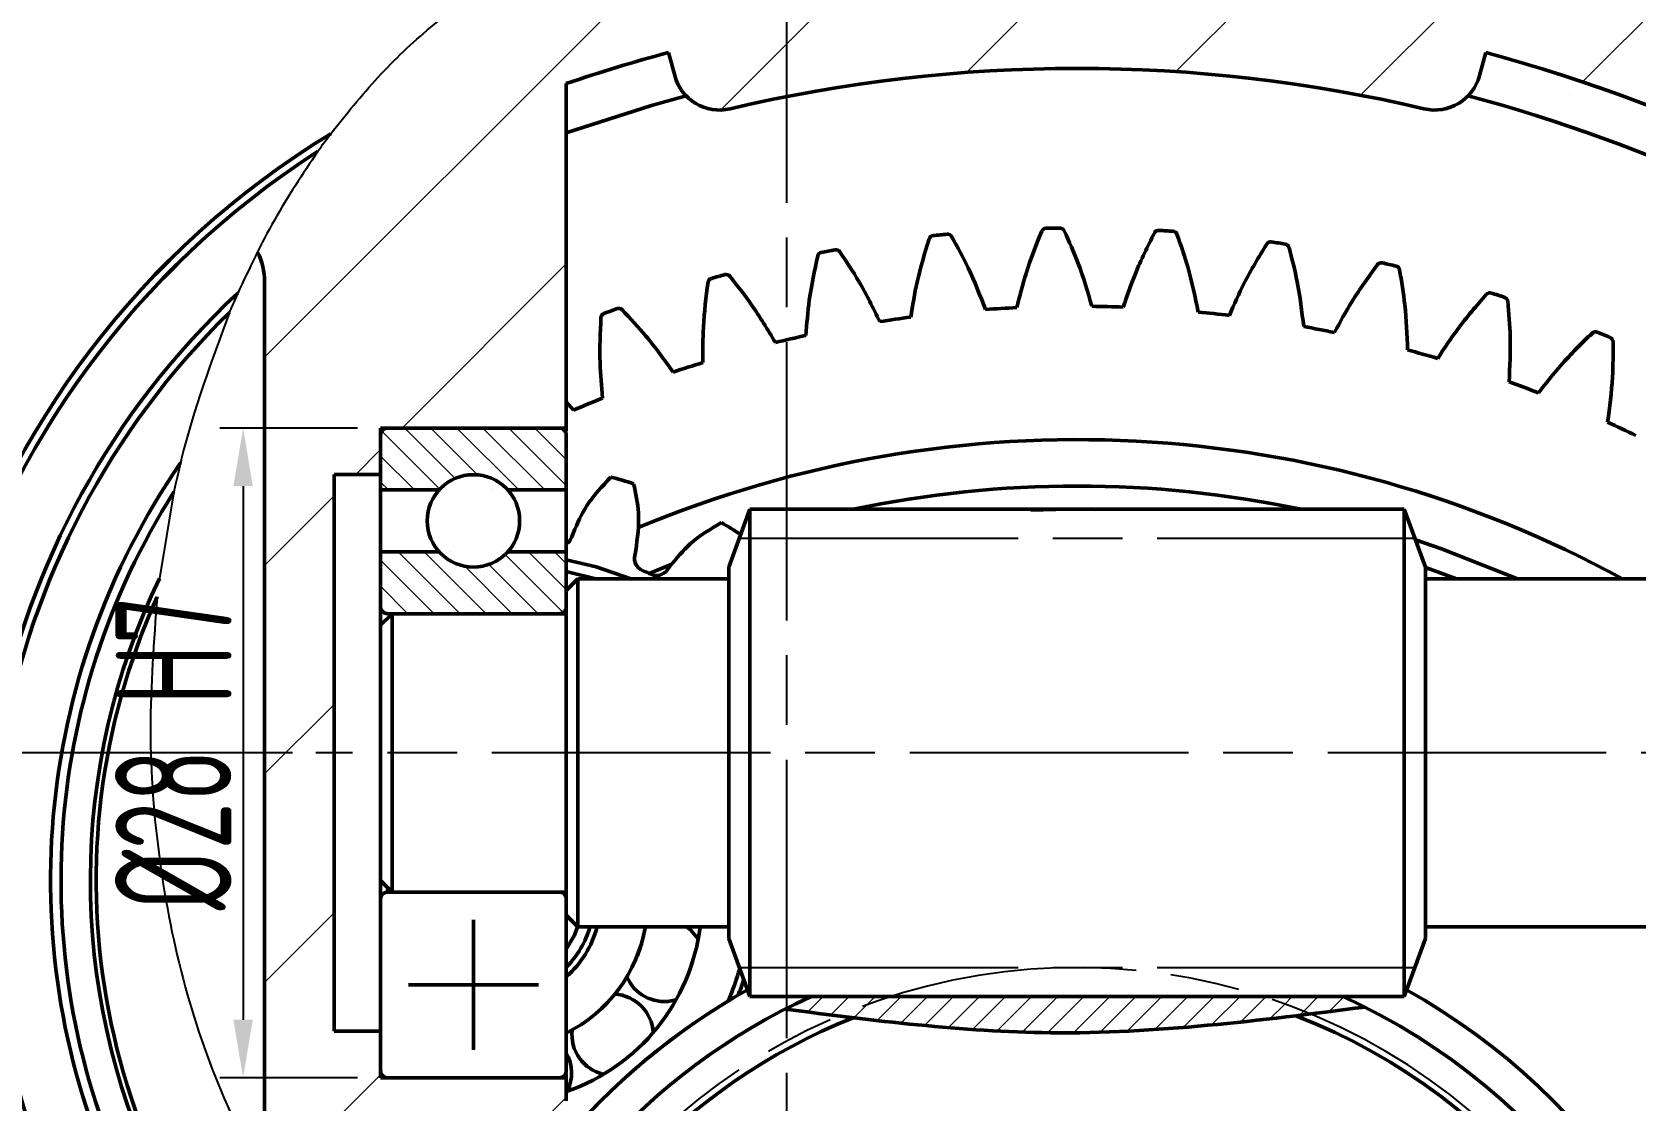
# Model space of a CAD drawing. Header units: millimetres. Extents: x 5395 to 6471, y 1829 to 2617.
# Drawn here: x 5864.8 to 5933.9, y 1983.2 to 2029.3 of the extents above; entities that cross this region are included whole.
import ezdxf

# ---------------------------------------------------------------- set-up
doc = ezdxf.new("R2010")
doc.units = ezdxf.units.MM
doc.linetypes.add('AM_ISO08W050', pattern=[18, 12, -1.5, 3, -1.5])
for name, color, linetype, lineweight in [('AM_5', 3, 'Continuous', 25), ('AM_7', 4, 'AM_ISO08W050', 25), ('AM_BOR', 7, 'Continuous', 50), ('剖面线', 5, 'Continuous', 20)]:
    doc.layers.add(name, color=color, linetype=linetype, lineweight=lineweight)
doc.styles.add('工程字', font='gbenor.shx', dxfattribs={"width": 0.707, "bigfont": 'hztxt.shx'})
doc.dimstyles.new('AM_GB$0', dxfattribs={"dimtxt": 3.5, "dimasz": 2.5, "dimexe": 1, "dimexo": 1, "dimgap": 0.5, "dimtad": 1, "dimdsep": 46, "dimtxsty": '工程字', "dimcen": 0, "dimclrd": 256, "dimclre": 256, "dimclrt": 2, "dimadec": 0, "dimazin": 2, "dimtp": 0.1, "dimtm": 0.1, "dimtfac": 0.71, "dimtmove": 0, "dimatfit": 3, "dimfxl": 0, "dimlwd": -1, "dimlwe": -1, "dimarcsym": 0})

# ---------------------------------------------------------------- blocks, each defined once
blk = doc.blocks.new('*D10')
at = {"layer": 'AM_5', "transparency": 16777216}
for p, q in [((5876.051, 1998.23), (5844.193, 1998.23)), ((5845.193, 1995.73), (5845.193, 1965.304)), ((5876.051, 1962.804), (5844.193, 1962.804))]:
    blk.add_line(p, q, dxfattribs=at)
for points in [[(5844.776, 1995.73), (5845.609, 1995.73), (5845.193, 1998.23)], [(5844.776, 1965.304), (5845.609, 1965.304), (5845.193, 1962.804)]]:
    blk.add_solid(points, dxfattribs=at)
at = {"layer": 'Defpoints', "color": 0}
for p in [(5877.051, 1998.23), (5845.193, 1962.804), (5877.051, 1962.804)]:
    blk.add_point(p, dxfattribs=at)
at = {"layer": 'AM_5', "color": 2, "transparency": 16777216, "insert": (5842.193, 1980.517), "char_height": 5, "attachment_point": 5, "rotation": 90, "style": '工程字'}
blk.add_mtext('35.4', dxfattribs=at)
blk = doc.blocks.new('*D12')
at = {"layer": 'AM_5', "transparency": 16777216}
for p, q in [((5878.845, 2012.23), (5872.923, 2012.23)), ((5873.923, 2009.73), (5873.923, 1986.73)), ((5878.845, 1984.23), (5872.923, 1984.23))]:
    blk.add_line(p, q, dxfattribs=at)
for points in [[(5873.506, 2009.73), (5874.339, 2009.73), (5873.923, 2012.23)], [(5873.506, 1986.73), (5874.339, 1986.73), (5873.923, 1984.23)]]:
    blk.add_solid(points, dxfattribs=at)
at = {"layer": 'Defpoints', "color": 0}
for p in [(5879.845, 2012.23), (5873.923, 1984.23), (5879.845, 1984.23)]:
    blk.add_point(p, dxfattribs=at)
at = {"layer": 'AM_5', "color": 2, "transparency": 16777216, "insert": (5870.923, 1998.23), "char_height": 5, "attachment_point": 5, "rotation": 90, "style": '工程字'}
blk.add_mtext('%%c28{}{\\C2; H7}', dxfattribs=at)
blk = doc.blocks.new('*D18')
at = {"layer": 'AM_5', "transparency": 16777216}
for p, q in [((5745.345, 1963.885), (5745.345, 2068.08)), ((6111.339, 1982.73), (6111.339, 2068.08)), ((5747.845, 2067.08), (6108.839, 2067.08))]:
    blk.add_line(p, q, dxfattribs=at)
for points in [[(5747.845, 2067.497), (5747.845, 2066.664), (5745.345, 2067.08)], [(6108.839, 2067.497), (6108.839, 2066.664), (6111.339, 2067.08)]]:
    blk.add_solid(points, dxfattribs=at)
at = {"layer": 'Defpoints', "color": 0}
for p in [(6111.339, 2067.08), (6111.339, 1981.73), (5745.345, 1962.885)]:
    blk.add_point(p, dxfattribs=at)
at = {"layer": 'AM_5', "color": 2, "transparency": 16777216, "insert": (5928.342, 2070.08), "char_height": 5, "attachment_point": 5, "style": '工程字'}
blk.add_mtext('366', dxfattribs=at)

msp = doc.modelspace()

# ---------------------------------------------------------------- hatches: boundary and pattern name
at = {"layer": '剖面线'}
h = msp.add_hatch(dxfattribs=at)
h.set_pattern_fill('ANSI31', color=256, scale=2, style=0)
h.set_pattern_definition([(45, (4918.4383, 1346.2436), (-4.490128, 4.490128), [])])
edge = h.paths.add_edge_path(flags=0)
edge.add_line((5874.84484, 2018.51719), (5874.84484, 1979.93313))
edge.add_spline(control_points=[(5874.84484, 1979.93313), (5875.97851, 1978.02151), (5877.31096, 1976.28555), (5878.84484, 1974.78107)], knot_values=[0.08839695, 0.08839695, 0.08839695, 0.08839695, 0.1083256, 0.1083256, 0.1083256, 0.1083256], weights=[1, 1, 1, 1], degree=3, periodic=0)
edge.add_line((5878.84484, 1974.78107), (5878.84484, 1980.22965))
edge.add_line((5878.84484, 1980.22965), (5884.84484, 1980.22965))
edge.add_arc((5884.84484, 1983.22965), 3, 270, 360)
edge.add_line((5887.84484, 1983.22965), (5887.84484, 1984.2297))
edge.add_line((5887.84484, 1984.2297), (5879.84484, 1984.2297))
edge.add_line((5879.84484, 1984.2297), (5879.84484, 1986.22971))
edge.add_line((5879.84484, 1986.22971), (5877.84484, 1986.22971))
edge.add_line((5877.84484, 1986.22971), (5877.84484, 2010.22959))
edge.add_line((5877.84484, 2010.22959), (5879.84484, 2010.22959))
edge.add_line((5879.84484, 2010.22959), (5879.84484, 2012.2296))
edge.add_line((5879.84484, 2012.2296), (5887.84484, 2012.2296))
edge.add_line((5887.84484, 2012.2296), (5887.84484, 2027.07248))
edge.add_arc((5909.84484, 1962.72965), 68, 105, 108.8765036, ccw=False)
edge.add_line((5892.24515, 2028.41261), (5892.51169, 2027.41784))
edge.add_arc((5894.44354, 2027.93548), 2, 195, 283.2894241)
edge.add_arc((5909.84484, 1962.72965), 65, 76.7105759, 103.2894241, ccw=False)
edge.add_arc((5925.24614, 2027.93548), 2, 256.7105759, 345)
edge.add_line((5927.17799, 2027.41784), (5927.44454, 2028.41261))
edge.add_arc((5909.84484, 1962.72965), 68, 51.8841878, 75, ccw=False)
edge.add_line((5951.81805, 2016.22965), (5942.84484, 2016.22965))
edge.add_line((5942.84484, 2016.22965), (5942.84484, 2010.22959))
edge.add_line((5942.84484, 2010.22959), (5947.84484, 2010.22959))
edge.add_line((5947.84484, 2010.22959), (5947.84484, 2012.2296))
edge.add_line((5947.84484, 2012.2296), (5975.54484, 2012.2296))
edge.add_line((5975.54484, 2012.2296), (5975.54484, 2013.1296))
edge.add_line((5975.54484, 2013.1296), (5977.04484, 2013.1296))
edge.add_line((5977.04484, 2013.1296), (5977.04484, 2012.2296))
edge.add_line((5977.04484, 2012.2296), (5980.84484, 2012.2296))
edge.add_line((5980.84484, 2012.2296), (5980.84484, 2016.22961))
edge.add_line((5980.84484, 2016.22961), (5960.69081, 2016.22961))
edge.add_arc((5908.84484, 1962.72965), 74.5, 45.8995051, 59.2112249)
edge.add_line((5946.9795, 2026.72963), (5963.67404, 2026.72963))
edge.add_spline(control_points=[(5963.67404, 2026.72963), (5946.55824, 2030.0172), (5922.67492, 2038.09506), (5886.5556, 2036.35512), (5876.84794, 2024.36732), (5874.54195, 2019.83082)], knot_values=[0.69037926, 0.69037926, 0.69037926, 0.69037926, 0.83999889, 0.93027121, 0.97350053, 0.97350053, 0.97350053, 0.97350053], weights=[1, 1, 1, 1, 1, 1], degree=3, periodic=0)
edge.add_arc((5871.84484, 2018.51719), 3, 0, 25.9685048, ccw=False)
h = msp.add_hatch(dxfattribs=at)
h.set_pattern_fill('ANSI31', color=256, scale=0.25, angle=90)
h.set_pattern_definition([(135, (5038.9165, 1613.7971), (-0.561266, -0.561266), [])])
edge = h.paths.add_edge_path()
edge.add_spline(control_points=[(5887.84484, 2011.9296), (5887.84267, 2011.95678), (5887.8378, 2012.01763), (5887.79518, 2012.10471), (5887.72361, 2012.17733), (5887.63582, 2012.22195), (5887.57349, 2012.22719), (5887.54484, 2012.2296)], knot_values=[0, 0, 0, 0, 0.17336373, 0.38802432, 0.60268629, 0.81734923, 1, 1, 1, 1], degree=3, periodic=0)
edge.add_line((5887.54484, 2012.2296), (5880.14484, 2012.2296))
edge.add_spline(control_points=[(5880.14484, 2012.2296), (5880.12925, 2012.22886), (5880.08008, 2012.22654), (5880.00003, 2012.19863), (5879.91905, 2012.13584), (5879.86369, 2012.04947), (5879.8458, 2011.97623), (5879.84498, 2011.93613), (5879.84484, 2011.9296)], knot_values=[0, 0, 0, 0, 0.09960144, 0.31425742, 0.52891074, 0.74357215, 0.95822925, 1, 1, 1, 1], degree=3, periodic=0)
edge.add_line((5879.84484, 2011.9296), (5879.84484, 2010.22959))
edge.add_line((5879.84484, 2010.22959), (5879.84484, 2009.56292))
edge.add_line((5879.84484, 2009.56292), (5882.36757, 2009.56292))
edge.add_arc((5883.84484, 2008.22958), 1.99001, 42.0685609, 137.9314391, ccw=False)
edge.add_line((5885.32211, 2009.56292), (5887.84484, 2009.56292))
edge.add_line((5887.84484, 2009.56292), (5887.84484, 2011.9296))
edge = h.paths.add_edge_path()
edge.add_line((5887.84484, 2006.89624), (5885.32211, 2006.89624))
edge.add_arc((5883.84484, 2008.22958), 1.99001, 222.0685609, 317.9314391, ccw=False)
edge.add_line((5882.36757, 2006.89624), (5879.84484, 2006.89624))
edge.add_line((5879.84484, 2006.89624), (5879.84484, 2004.52954))
edge.add_spline(control_points=[(5879.84484, 2004.52954), (5879.8463, 2004.50735), (5879.84998, 2004.45155), (5879.88602, 2004.36716), (5879.95392, 2004.29108), (5880.0438, 2004.23945), (5880.11118, 2004.23284), (5880.14484, 2004.22953)], knot_values=[0, 0, 0, 0, 0.14166012, 0.35634908, 0.57104183, 0.78573193, 1, 1, 1, 1], degree=3, periodic=0)
edge.add_line((5880.14484, 2004.22953), (5887.54484, 2004.22953))
edge.add_spline(control_points=[(5887.54484, 2004.22953), (5887.55543, 2004.22988), (5887.59959, 2004.23133), (5887.67602, 2004.25354), (5887.76006, 2004.31228), (5887.81957, 2004.39576), (5887.84283, 2004.4729), (5887.84443, 2004.51801), (5887.84484, 2004.52954)], knot_values=[0, 0, 0, 0, 0.06768856, 0.28233481, 0.49698123, 0.71163844, 0.92629062, 1, 1, 1, 1], degree=3, periodic=0)
edge.add_line((5887.84484, 2004.52954), (5887.84484, 2006.89624))
h = msp.add_hatch(dxfattribs=at)
h.set_pattern_fill('ANSI31', color=256, scale=0.25)
h.set_pattern_definition([(45, (5038.9165, 1613.7971), (-0.561266, 0.561266), [])])
edge = h.paths.add_edge_path()
edge.add_spline(control_points=[(5900.20176, 1986.81725), (5903.03326, 1986.4766), (5909.38675, 1985.85451), (5915.7446, 1986.4755), (5919.26908, 1986.9035)], knot_values=[2.94548902, 2.94548902, 2.94548902, 2.94548902, 11.47444969, 22.08176742, 22.08176742, 22.08176742, 22.08176742], degree=3, periodic=0)
edge.add_spline(control_points=[(5919.26908, 1986.9035), (5919.47723, 1986.92878), (5919.68537, 1986.95435), (5919.89352, 1986.98015)], knot_values=[22.08176742, 22.08176742, 22.08176742, 22.08176742, 22.70820716, 22.70820716, 22.70820716, 22.70820716], degree=3, periodic=0)
edge.add_arc((5909.84484, 1962.72965), 26.25, 67.4923482, 72.2463719)
edge.add_line((5917.84911, 1987.72953), (5901.84057, 1987.72953))
edge.add_arc((5909.84484, 1962.72965), 26.25, 107.7536281, 113.0039401)
edge.add_spline(control_points=[(5899.58649, 1986.8922), (5899.79158, 1986.86693), (5899.99667, 1986.84192), (5900.20176, 1986.81725)], knot_values=[2.32771647, 2.32771647, 2.32771647, 2.32771647, 2.94548902, 2.94548902, 2.94548902, 2.94548902], degree=3, periodic=0)
edge = h.paths.add_edge_path()
edge.add_line((5901.84057, 1987.72953), (5898.38815, 1987.72953))
edge.add_arc((5909.84484, 1962.72965), 27.5, 114.6205628, 117.2150503)
edge.add_spline(control_points=[(5897.26822, 1987.1853), (5898.04097, 1987.08635), (5898.81372, 1986.98741), (5899.58649, 1986.8922)], knot_values=[0, 0, 0, 0, 2.32771647, 2.32771647, 2.32771647, 2.32771647], degree=3, periodic=0)
edge.add_arc((5909.84484, 1962.72965), 26.25, 107.7536281, 113.0039401, ccw=False)
edge = h.paths.add_edge_path()
edge.add_line((5921.30154, 1987.72953), (5917.84911, 1987.72953))
edge.add_arc((5909.84484, 1962.72965), 26.25, 67.4923482, 72.2463719, ccw=False)
edge.add_spline(control_points=[(5919.89352, 1986.98015), (5920.67581, 1987.07711), (5921.45811, 1987.17733), (5922.24041, 1987.27756)], knot_values=[22.70820716, 22.70820716, 22.70820716, 22.70820716, 25.06257978, 25.06257978, 25.06257978, 25.06257978], degree=3, periodic=0)
edge.add_arc((5909.84484, 1962.72965), 27.5, 63.2083086, 65.3794372)

# ---------------------------------------------------------------- linework, layer by layer
at = {"layer": 'AM_5'}
msp.add_line((5870.94592, 2009.47939), (5870.31733, 2005.74939), dxfattribs=at)
for points, knots in [([(5877.69534, 2024.9123), (5878.35803, 2025.73972), (5879.67369, 2027.3824), (5882.45629, 2030.01799), (5886.19849, 2032.57356), (5891.05651, 2034.60948), (5896.26562, 2035.89893), (5902.85453, 2036.69936), (5910.67666, 2036.74449), (5916.61658, 2036.14494), (5919.55775, 2035.84808)], [0, 0, 0, 0, 0.069951226, 0.138875414, 0.252409785, 0.367130195, 0.484899412, 0.605795816, 0.804808431, 1, 1, 1, 1]), ([(5877.13374, 2024.14301), (5877.27667, 2024.3427), (5877.45953, 2024.59818), (5877.65308, 2024.856), (5877.69534, 2024.9123)], [0, 0, 0, 0, 0.78164984, 1, 1, 1, 1]), ([(5877.13374, 2024.14301), (5876.48687, 2023.17169), (5875.18739, 2021.22045), (5874.19256, 2019.10788), (5873.69296, 2018.04693)], [0, 0, 0, 0, 0.49779383, 1, 1, 1, 1]), ([(5873.69296, 2018.04693), (5873.60039, 2017.8364), (5873.4801, 2017.56282), (5873.36116, 2017.27912), (5873.33375, 2017.21373)], [0, 0, 0, 0, 0.76950492, 1, 1, 1, 1]), ([(5873.33375, 2017.21373), (5872.56083, 2015.12215), (5871.77072, 2012.98406), (5871.23803, 2010.77292), (5871.22644, 2010.72483)], [0, 0, 0, 0, 0.97824755, 1, 1, 1, 1]), ([(5871.22644, 2010.72483), (5871.14786, 2010.38804), (5871.04519, 2009.94802), (5870.96478, 2009.56844), (5870.94592, 2009.47939)], [0, 0, 0, 0, 0.76538911, 1, 1, 1, 1]), ([(5870.22278, 2004.95489), (5870.07843, 2003.05149), (5869.79106, 1999.2625), (5870.21865, 1993.61374), (5871.29017, 1988.15202), (5873.08923, 1983.02194), (5875.63016, 1978.38287), (5878.94623, 1974.416), (5882.99967, 1971.34387), (5887.56004, 1969.06264), (5892.48958, 1967.42178), (5897.72031, 1966.29647), (5903.13994, 1965.56709), (5906.80995, 1965.33129), (5908.65359, 1965.21284)], [0, 0, 0, 0, 0.08889689, 0.17696252, 0.26315343, 0.34779077, 0.42940404, 0.50851656, 0.58696754, 0.6647502, 0.74528071, 0.82856792, 0.91388031, 1, 1, 1, 1])]:
    msp.add_open_spline(points, degree=3, knots=knots, dxfattribs=at)
at = {"layer": 'AM_7'}
for p, q in [((5897.34484, 1859.93565), (5897.34484, 2065.52365)), ((5895.2998, 2007.47953), (5924.38988, 2007.47953)), ((6004.63884, 1998.22953), (5877.05084, 1998.22953)), ((5895.2998, 1988.97953), (5924.38988, 1988.97953))]:
    msp.add_line(p, q, dxfattribs=at)
msp.add_arc((5909.84484, 1962.72965), 26.25, 5.8463411, 162.7721551, dxfattribs=at)
at = {"layer": 'AM_BOR'}
for p, q in [((5892.51169, 2027.41784), (5892.24515, 2028.4126)), ((5927.44454, 2028.4126), (5927.17799, 2027.41784)), ((5887.84484, 2027.07248), (5887.84484, 2012.2296)), ((5874.84484, 2018.51719), (5874.84484, 1979.93313)), ((5888.16052, 2013.00243), (5887.84484, 2013.35502)), ((5887.84484, 2012.2296), (5879.84484, 2012.2296)), ((5879.84484, 2012.2296), (5879.84484, 2010.22959)), ((5879.84484, 2011.9296), (5879.84484, 2009.56292)), ((5887.54484, 2012.2296), (5880.14484, 2012.2296)), ((5887.84484, 2012.2296), (5887.84484, 2012.10004)), ((5887.84484, 2009.56292), (5887.84484, 2011.9296)), ((5879.84484, 2010.22959), (5877.84484, 2010.22959)), ((5877.84484, 2010.22959), (5877.84484, 1986.22971)), ((5879.84484, 2009.56292), (5882.36757, 2009.56292)), ((5879.84484, 2006.89624), (5879.84484, 2009.56292)), ((5885.32211, 2009.56292), (5887.84484, 2009.56292)), ((5887.84484, 2006.89624), (5887.84484, 2009.56292)), ((5894.84484, 2006.22953), (5895.75477, 2008.72953)), ((5923.93491, 2008.72953), (5895.75477, 2008.72953)), ((5895.75477, 2008.72953), (5895.75477, 1987.72953)), ((5924.84484, 2006.22953), (5923.93491, 2008.72953)), ((5923.93491, 2008.72953), (5923.93491, 1987.72953)), ((5888.14836, 2007.72466), (5888.06918, 2007.51543)), ((5882.36757, 2006.89624), (5879.84484, 2006.89624)), ((5879.84484, 2006.89624), (5879.84484, 2004.52954)), ((5887.84484, 2006.89624), (5885.32211, 2006.89624)), ((5887.84484, 2004.52954), (5887.84484, 2006.89624)), ((5890.79041, 2006.72953), (5890.83498, 2006.94876)), ((5924.41617, 2007.40729), (5925.54504, 2007.0298)), ((5925.54504, 2007.0298), (5928.81872, 2005.72956)), ((5891.41336, 2005.96482), (5892.38346, 2006.3629)), ((5892.32263, 2006.28844), (5892.18994, 2006.10833)), ((5894.84484, 2006.22953), (5894.84484, 1990.22953)), ((5924.84484, 2006.22953), (5924.84484, 1990.22953)), ((5925.21099, 2006.08725), (5924.84484, 2006.21324)), ((5889.11159, 2005.72956), (5887.84484, 2006.04186)), ((5888.34484, 2005.72953), (5887.84484, 2005.22953)), ((5894.84484, 2005.72953), (5888.34484, 2005.72953)), ((5888.34484, 2005.72953), (5888.34484, 1998.22953)), ((5947.34484, 2005.72953), (5924.84484, 2005.72953)), ((5926.18522, 2005.72956), (5925.21099, 2006.08725)), ((5887.84484, 1998.22953), (5887.84484, 2005.22953)), ((5879.84484, 2003.72952), (5879.84484, 2004.52954)), ((5880.34484, 2004.22953), (5879.84484, 2003.72953)), ((5880.14484, 2004.22953), (5887.54484, 2004.22953)), ((5887.84484, 2004.22953), (5880.34484, 2004.22953)), ((5880.34484, 2004.22953), (5880.34484, 1998.22953)), ((5879.84484, 1998.22953), (5879.84484, 2003.72953)), ((5879.84484, 2003.72952), (5879.84484, 1992.72978)), ((5879.84484, 1992.72953), (5879.84484, 1998.22953)), ((5880.34484, 1998.22953), (5880.34484, 1992.22953)), ((5887.84484, 1991.22953), (5887.84484, 1998.22953)), ((5888.34484, 1998.22953), (5888.34484, 1990.72953)), ((5879.84484, 1991.92976), (5879.84484, 1992.72978)), ((5879.84484, 1992.72953), (5880.34484, 1992.22953)), ((5880.14484, 1992.34177), (5880.14484, 1992.22977)), ((5879.84484, 1991.92976), (5879.84484, 1989.56306)), ((5887.54484, 1992.22977), (5880.14484, 1992.22977)), ((5880.34484, 1992.22953), (5887.84484, 1992.22953)), ((5887.84484, 1989.56306), (5887.84484, 1991.92976)), ((5883.84484, 1991.02975), (5883.84484, 1985.4297)), ((5887.84484, 1991.22953), (5888.34484, 1990.72953)), ((5888.34484, 1990.72953), (5894.84484, 1990.72953)), ((5894.84484, 1990.22953), (5895.75477, 1987.72953)), ((5924.84484, 1990.22953), (5923.93491, 1987.72953)), ((5924.84484, 1990.72953), (5947.34484, 1990.72953)), ((5879.84484, 1986.89638), (5879.84484, 1989.56306)), ((5887.84484, 1986.89638), (5887.84484, 1989.56306)), ((5891.02096, 1989.82406), (5890.9039, 1989.50133)), ((5881.04484, 1988.22972), (5886.64484, 1988.22972)), ((5892.36714, 1987.541), (5892.55495, 1987.58513)), ((5923.93491, 1987.72953), (5895.75477, 1987.72953)), ((5879.84484, 1986.89638), (5879.84484, 1984.5297)), ((5887.84484, 1984.5297), (5887.84484, 1986.89638)), ((5877.84484, 1986.22971), (5879.84484, 1986.22971)), ((5879.84484, 1986.22971), (5879.84484, 1984.2297)), ((5879.84484, 1984.2297), (5887.84484, 1984.2297)), ((5880.14484, 1984.2297), (5887.54484, 1984.2297)), ((5887.84484, 1984.37635), (5887.84484, 1984.2297)), ((5887.84484, 1984.2297), (5887.84484, 1983.22965))]:
    msp.add_line(p, q, dxfattribs=at)
at = {"layer": 'AM_BOR', "flags": 128}
for points in [[(5893.00566, 2026.54534), (5891.51593, 2026.13352), (5887.84484, 2024.95505)], [(5910.62058, 2008.72311), (5909.45513, 2008.728), (5907.84753, 2008.68627)], [(5890.62922, 2005.72956), (5889.12475, 2006.24634), (5887.84484, 2006.55135)], [(5887.84484, 1989.76759), (5888.19639, 1990.37154), (5888.34613, 1990.7604)], [(5893.52803, 1990.21874), (5893.19145, 1990.60027), (5893.01757, 1990.72974)]]:
    msp.add_lwpolyline(points, dxfattribs=at)
at = {"layer": 'AM_BOR'}
msp.add_circle((5883.84484, 2008.22958), 1.99001, dxfattribs=at)
for centre, radius, start, end in [((5897.34484, 1962.72965), 90, 98.9592069, 171.0407931), ((5897.34484, 1962.72965), 90, 46.0294423, 81.0407931), ((5897.34484, 1962.72965), 89, 98.9592069, 171.0407931), ((5897.34484, 1962.72965), 89, 47.077612, 81.0407931), ((5897.34484, 1962.72965), 84.29469, 53.1999316, 3.8286633), ((5897.34484, 1962.72965), 83.29504, 54.8418405, 3.7020522), ((5897.34484, 1962.72965), 81.08535, 59.1037129, 185.0144154), ((5897.34484, 1962.72965), 80.79279, 59.7482155, 185.0144154), ((5897.34484, 1962.72965), 77.12515, 70.2973525, 185.2557411), ((5897.34484, 1962.72965), 76.41805, 73.101553, 185.2557411), ((5909.84484, 1962.72965), 68, 105, 108.8765036), ((5909.84484, 1962.72965), 68, 51.8841878, 75), ((5909.84484, 1962.72965), 65, 76.7105759, 103.2894241), ((5894.44354, 2027.93548), 2, 195, 283.2894241), ((5925.24614, 2027.93548), 2, 256.7105759, 345), ((5909.84484, 1962.72965), 66, 54.1551875, 75.2181727), ((5897.34484, 1992.72965), 37.70711, 121.4066475, 205.349291), ((5897.34484, 1992.72965), 37.35355, 122.7569046, 205.349291), ((5908.50495, 2020.63915), 0.2, 91.3254552, 156.8788003), ((5909.84484, 1962.72965), 58.125, 90.726446, 91.3254552), ((5909.11044, 2020.64999), 0.2, 25.1731009, 90.726446), ((5913.35539, 2020.54817), 0.2, 86.5254552, 152.0788003), ((5909.84484, 1962.72965), 58.125, 85.926446, 86.5254552), ((5913.95966, 2020.50831), 0.2, 20.3731009, 85.926446), ((5903.66391, 2020.32393), 0.2, 96.1254552, 161.6788003), ((5909.84484, 1962.72965), 58.125, 95.526446, 96.1254552), ((5904.26636, 2020.38541), 0.2, 29.9731009, 95.526446), ((5918.18121, 2020.05164), 0.2, 81.7254552, 147.2788003), ((5909.84484, 1962.72965), 58.125, 81.126446, 81.7254552), ((5918.78003, 2019.96136), 0.2, 15.5731009, 81.126446), ((5871.84484, 2018.51719), 3, 0, 25.9685048), ((5898.86622, 2019.60474), 0.2, 100.9254552, 166.4788003), ((5909.84484, 1962.72965), 58.125, 100.326446, 100.9254552), ((5899.46142, 2019.7164), 0.2, 34.7731009, 100.326446), ((5922.94855, 2019.15303), 0.2, 76.9254552, 142.4788003), ((5909.84484, 1962.72965), 58.125, 76.326446, 76.9254552), ((5894.14554, 2018.4866), 0.2, 105.7254552, 171.2788003), ((5909.84484, 1962.72965), 58.125, 105.126446, 105.7254552), ((5894.72931, 2018.64768), 0.2, 39.5731009, 105.126446), ((5923.53771, 2019.01296), 0.2, 10.7731009, 76.326446), ((5897.34484, 1992.72965), 34.64645, 133.0521786, 204.9812534), ((5927.62398, 2017.85866), 0.2, 72.1254552, 137.6788003), ((5909.84484, 1962.72965), 58.125, 71.526446, 72.1254552), ((5928.19936, 2017.66977), 0.2, 5.9731009, 71.526446), ((5897.34484, 1992.72965), 34.29289, 134.4412018, 204.9812534), ((5889.53498, 2016.97737), 0.2, 110.5254552, 176.0788003), ((5909.84484, 1962.72965), 58.125, 109.926446, 110.5254552), ((5890.10322, 2017.18673), 0.2, 44.3731009, 109.926446), ((5909.84484, 1962.72965), 54.75, 92.7197604, 94.1321408), ((5909.84484, 1962.72965), 54.75, 87.9197604, 89.3321408), ((5909.84484, 1962.72965), 54.75, 83.1197604, 84.5321408), ((5909.84484, 1962.72965), 54.75, 97.5197604, 98.9321408), ((5909.84484, 1962.72965), 54.75, 78.3197604, 79.7321408), ((5909.84484, 1962.72965), 54.75, 102.3197604, 103.7321408), ((5932.17471, 2016.17759), 0.2, 67.3254552, 132.8788003), ((5909.84484, 1962.72965), 58.125, 66.726446, 67.3254552), ((5932.73226, 2015.94123), 0.2, 1.1731009, 66.726446), ((5909.84484, 1962.72965), 54.75, 73.5197604, 74.9321408), ((5909.84484, 1962.72965), 54.75, 107.1197604, 108.5321408), ((5909.84484, 1962.72965), 54.75, 68.7197604, 70.1321408), ((5909.84484, 1962.72965), 54.75, 111.9197604, 113.3321408), ((5909.84484, 1962.72965), 54.75, 63.9197604, 65.3321408), ((5909.84484, 1962.72965), 49, 61.3481149, 112.6860507), ((5897.34484, 1992.72965), 31.71746, 145.4337557, 204.5725578), ((5885.01086, 1991.8215), 18.9, 72.3500679, 75.4323932), ((5909.84484, 1962.72965), 47, 78.1593327, 101.8409694), ((5897.34484, 1992.72965), 31.2643, 147.6054603, 205.0229611), ((5887.53608, 2007.71716), 0.56999, 302.7990079, 339.2727959), ((5885.01086, 1991.8215), 18.9, 56.8085581, 59.7802193), ((5891.34898, 2006.61599), 0.56999, 168.5096652, 246.8098084), ((5891.73104, 2006.44641), 0.56999, 245.3204788, 323.620622), ((5897.34484, 1992.72965), 30, 154.2788637, 205.2707694), ((5885.01086, 1991.8215), 15.525, 65.3211404, 66.8091468), ((5897.34484, 1992.72965), 29.75, 155.7365709, 292.3414933), ((5885.01086, 1991.8215), 4, 315.1126624, 344.1607413), ((5885.01086, 1991.8215), 4, 315.1126624, 344.1607413), ((5885.01086, 1991.8215), 4.3, 311.2286702, 345.2917512), ((5885.01086, 1991.8215), 6.33333, 296.5815441, 350.0716823), ((5885.01086, 1991.8215), 8.66667, 289.3427214, 352.7631048), ((5885.01086, 1991.8215), 10.7, 336.3502217, 344.3655843), ((5892.06136, 1989.26408), 1.75, 203.0521014, 280.0628374), ((5885.01086, 1991.8215), 11, 338.4764075, 342.2402159), ((5909.84484, 1962.72965), 29, 119.3067387, 161.4652323), ((5909.84484, 1962.72965), 29, 119.3067387, 161.4327933), ((5909.84484, 1962.72965), 27.5, 114.6205628, 162.2202407), ((5889.83806, 1986.08146), 1.75, 2.8289532, 87.0735735), ((5909.84484, 1962.72965), 27.5, 5.6657277, 65.3794372), ((5909.84484, 1962.72965), 29, 5.50615, 60.6932662), ((5909.84484, 1962.67163), 26, 111.770374, 162.7588521), ((5909.84484, 1962.67163), 26, 6.0134468, 68.7479933), ((5889.83806, 1986.08146), 1.75, 173.0521014, 257.0654796), ((5886.32132, 1984.43687), 1.75, 333.0601952, 29.4734056)]:
    msp.add_arc(centre, radius, start, end, dxfattribs=at)
for points, knots in [([(5908.32101, 2020.71769), (5908.08095, 2020.11441), (5907.65226, 2019.03708), (5907.37077, 2017.91272), (5907.2469, 2017.41798)], [0, 0, 0, 0, 0.55998262, 1, 1, 1, 1]), ([(5910.48301, 2017.47593), (5910.29954, 2018.09873), (5909.97188, 2019.21095), (5909.49937, 2020.26933), (5909.29144, 2020.73506)], [0, 0, 0, 0, 0.55995765, 1, 1, 1, 1]), ([(5913.17867, 2020.64182), (5912.88897, 2020.06075), (5912.37164, 2019.02308), (5911.99704, 2017.92621), (5911.83221, 2017.44357)], [0, 0, 0, 0, 0.55998274, 1, 1, 1, 1]), ([(5903.47404, 2020.3868), (5903.28531, 2019.76555), (5902.94827, 2018.65614), (5902.76184, 2017.51216), (5902.67981, 2017.00879)], [0, 0, 0, 0, 0.55998258, 1, 1, 1, 1]), ([(5905.89972, 2017.33733), (5905.66478, 2017.94259), (5905.2452, 2019.02349), (5904.68578, 2020.03862), (5904.43962, 2020.48532)], [0, 0, 0, 0, 0.55995733, 1, 1, 1, 1]), ([(5915.06182, 2017.23053), (5914.93111, 2017.86649), (5914.69767, 2019.00223), (5914.31538, 2020.09644), (5914.14715, 2020.57794)], [0, 0, 0, 0, 0.55995685, 1, 1, 1, 1]), ([(5918.01295, 2020.15975), (5917.67564, 2019.60495), (5917.07329, 2018.61421), (5916.60822, 2017.55253), (5916.40359, 2017.08538)], [0, 0, 0, 0, 0.55998265, 1, 1, 1, 1]), ([(5919.60404, 2016.60284), (5919.527, 2017.24751), (5919.38942, 2018.3988), (5919.10003, 2019.52116), (5918.97268, 2020.01505)], [0, 0, 0, 0, 0.55995697, 1, 1, 1, 1]), ([(5898.67176, 2019.6515), (5898.53567, 2019.01663), (5898.29265, 2017.8829), (5898.2026, 2016.72734), (5898.16298, 2016.21887)], [0, 0, 0, 0, 0.55998297, 1, 1, 1, 1]), ([(5901.34411, 2016.81569), (5901.05934, 2017.39917), (5900.55079, 2018.44117), (5899.90839, 2019.40593), (5899.6257, 2019.83047)], [0, 0, 0, 0, 0.55995698, 1, 1, 1, 1]), ([(5922.78993, 2019.27485), (5922.40738, 2018.75022), (5921.72424, 2017.81336), (5921.17196, 2016.79432), (5920.92895, 2016.34592)], [0, 0, 0, 0, 0.55998274, 1, 1, 1, 1]), ([(5896.84812, 2015.91468), (5896.51552, 2016.47228), (5895.92156, 2017.46808), (5895.20069, 2018.3757), (5894.88347, 2018.77509)], [0, 0, 0, 0, 0.5599575, 1, 1, 1, 1]), ([(5924.07781, 2015.59727), (5924.05498, 2016.24613), (5924.01422, 2017.40489), (5923.81976, 2018.54753), (5923.73419, 2019.05034)], [0, 0, 0, 0, 0.55995715, 1, 1, 1, 1]), ([(5893.94785, 2018.51693), (5893.86536, 2017.8729), (5893.71805, 2016.72281), (5893.72502, 2015.56376), (5893.72809, 2015.05376)], [0, 0, 0, 0, 0.559983287, 1, 1, 1, 1]), ([(5927.47611, 2017.99332), (5927.051, 2017.50254), (5926.29186, 2016.62613), (5925.65625, 2015.65688), (5925.37658, 2015.23039)], [0, 0, 0, 0, 0.559982705, 1, 1, 1, 1]), ([(5892.44329, 2014.64062), (5892.0652, 2015.16843), (5891.39, 2016.11104), (5890.5957, 2016.95515), (5890.24618, 2017.3266)], [0, 0, 0, 0, 0.55995714, 1, 1, 1, 1]), ([(5928.45174, 2014.22087), (5928.48329, 2014.86936), (5928.53963, 2016.02747), (5928.44147, 2017.18238), (5928.39827, 2017.69059)], [0, 0, 0, 0, 0.55995773, 1, 1, 1, 1]), ([(5889.33544, 2016.99104), (5889.30714, 2016.34237), (5889.25658, 2015.18399), (5889.36051, 2014.0296), (5889.40624, 2013.52164)], [0, 0, 0, 0, 0.559982383, 1, 1, 1, 1]), ([(5932.03862, 2016.32415), (5931.57393, 2015.87067), (5930.74412, 2015.06086), (5930.02964, 2014.14819), (5929.71525, 2013.7466)], [0, 0, 0, 0, 0.55998253, 1, 1, 1, 1]), ([(5932.69516, 2012.4833), (5932.78086, 2013.12688), (5932.93391, 2014.27621), (5932.93273, 2015.43528), (5932.93221, 2015.94532)], [0, 0, 0, 0, 0.55995788, 1, 1, 1, 1]), ([(5879.84484, 2011.9296), (5879.84498, 2011.93613), (5879.8458, 2011.97623), (5879.86369, 2012.04947), (5879.91905, 2012.13584), (5880.00003, 2012.19863), (5880.08008, 2012.22654), (5880.12925, 2012.22886), (5880.14484, 2012.2296)], [0, 0, 0, 0, 0.04177075, 0.25642785, 0.47108926, 0.68574258, 0.90039856, 1, 1, 1, 1]), ([(5887.54484, 2012.2296), (5887.57349, 2012.22719), (5887.63582, 2012.22195), (5887.72361, 2012.17733), (5887.79518, 2012.10471), (5887.8378, 2012.01763), (5887.84267, 2011.95678), (5887.84484, 2011.9296)], [0, 0, 0, 0, 0.18265077, 0.39731371, 0.61197568, 0.82663627, 1, 1, 1, 1]), ([(5889.76463, 2010.11389), (5889.38619, 2009.71842), (5888.71023, 2009.01201), (5888.32008, 2008.11811), (5888.14836, 2007.72466)], [0, 0, 0, 0, 0.55984446, 1, 1, 1, 1]), ([(5890.83498, 2006.94876), (5890.90919, 2007.49091), (5891.04178, 2008.45957), (5890.83319, 2009.41232), (5890.74135, 2009.83182)], [0, 0, 0, 0, 0.55969563, 1, 1, 1, 1]), ([(5894.52357, 2008.15301), (5894.05247, 2007.8743), (5893.21099, 2007.37646), (5892.59414, 2006.62097), (5892.32263, 2006.28844)], [0, 0, 0, 0, 0.55984494, 1, 1, 1, 1]), ([(5880.14484, 2004.22953), (5880.11118, 2004.23284), (5880.0438, 2004.23945), (5879.95392, 2004.29108), (5879.88602, 2004.36716), (5879.84998, 2004.45155), (5879.8463, 2004.50735), (5879.84484, 2004.52954)], [0, 0, 0, 0, 0.21426807, 0.42895817, 0.64365092, 0.85833988, 1, 1, 1, 1]), ([(5887.84484, 2004.52954), (5887.84443, 2004.51801), (5887.84283, 2004.4729), (5887.81957, 2004.39576), (5887.76006, 2004.31228), (5887.67602, 2004.25354), (5887.59959, 2004.23133), (5887.55543, 2004.22988), (5887.54484, 2004.22953)], [0, 0, 0, 0, 0.07370938, 0.28836156, 0.50301877, 0.71766519, 0.93231144, 1, 1, 1, 1]), ([(5879.84484, 1991.92976), (5879.84525, 1991.94129), (5879.84685, 1991.9864), (5879.87011, 1992.06354), (5879.92962, 1992.14702), (5880.01367, 1992.20576), (5880.09009, 1992.22797), (5880.13425, 1992.22942), (5880.14484, 1992.22977)], [0, 0, 0, 0, 0.073708732, 0.288364611, 0.503015067, 0.717668077, 0.932312036, 1, 1, 1, 1]), ([(5887.54484, 1992.22977), (5887.5785, 1992.22646), (5887.64589, 1992.21985), (5887.73576, 1992.16822), (5887.80366, 1992.09214), (5887.8397, 1992.00775), (5887.84338, 1991.95194), (5887.84484, 1991.92976)], [0, 0, 0, 0, 0.21426857, 0.42895569, 0.64364598, 0.85833912, 1, 1, 1, 1]), ([(5880.14484, 1984.2297), (5880.11619, 1984.23211), (5880.05386, 1984.23735), (5879.96608, 1984.28196), (5879.8945, 1984.35459), (5879.85189, 1984.44167), (5879.84702, 1984.50252), (5879.84484, 1984.5297)], [0, 0, 0, 0, 0.18265023, 0.39731079, 0.61197492, 0.82663678, 1, 1, 1, 1]), ([(5887.84484, 1984.5297), (5887.84471, 1984.52317), (5887.84388, 1984.48306), (5887.82599, 1984.40983), (5887.77063, 1984.32346), (5887.68966, 1984.26067), (5887.60961, 1984.23276), (5887.56043, 1984.23043), (5887.54484, 1984.2297)], [0, 0, 0, 0, 0.04177465, 0.25643234, 0.47108794, 0.68574337, 0.90039902, 1, 1, 1, 1])]:
    msp.add_open_spline(points, degree=3, knots=knots, dxfattribs=at)
msp.add_spline([(5897.26822, 1987.1853), (5908.69758, 1986.16901), (5922.24041, 1987.27756)], degree=3, dxfattribs=at)

# ---------------------------------------------------------------- dimensions: what is measured, and where the dimension line sits
at = {"layer": 'AM_5'}
dim = msp.add_linear_dim(base=(6111.33884, 2067.08019), p1=(5745.34484, 1962.88462), p2=(6111.33884, 1981.72965), text='366', dimstyle='AM_GB$0', override={"dimtxt": 5}, dxfattribs=at)
dim.commit()
dim.dimension.update_dxf_attribs({"geometry": '*D18', "text_midpoint": (5928.34184, 2067.08019), "dimtype": 160})
dim = msp.add_linear_dim(base=(5873.92269, 1984.2297), p1=(5879.84484, 2012.2296), p2=(5879.84484, 1984.2297), angle=90, text='%%c<>{}{\\C2; H7}', dimstyle='AM_GB$0', override={"dimtxt": 5, "dimtdec": 3}, dxfattribs=at)
dim.commit()
dim.dimension.update_dxf_attribs({"geometry": '*D12', "text_midpoint": (5873.92269, 1998.22965), "dimtype": 160})
dim = msp.add_linear_dim(base=(5845.19261, 1962.80363), p1=(5877.05084, 1998.22953), p2=(5877.05084, 1962.80363), angle=90, dimstyle='AM_GB$0', override={"dimtxt": 5, "dimdec": 1}, dxfattribs=at)
dim.commit()
dim.dimension.update_dxf_attribs({"geometry": '*D10', "text_midpoint": (5842.19261, 1980.51658)})

doc.saveas('drawing.dxf')
